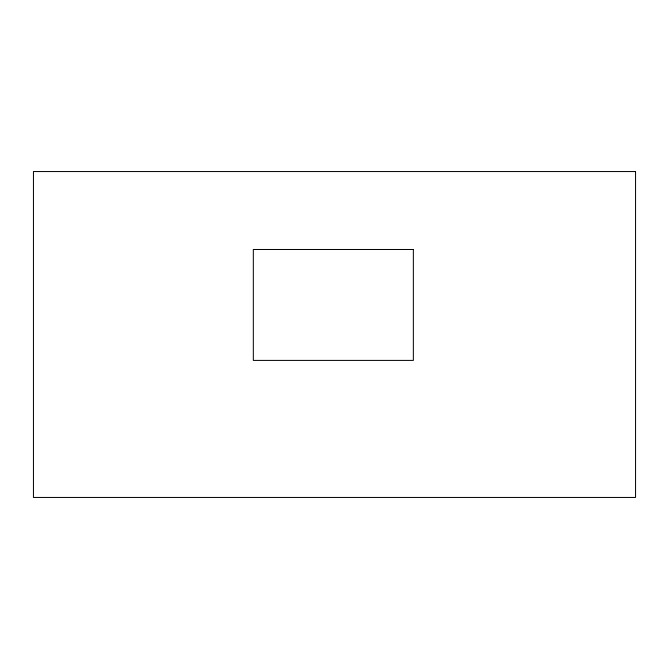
<?xml version="1.0" encoding="UTF-8"?>
<svg xmlns="http://www.w3.org/2000/svg" width="669" height="669" viewBox="0 0 669 669"><rect width="100%" height="100%" fill="white"/><g stroke="black" fill="none" stroke-linecap="round" stroke-linejoin="round"><path stroke-width="1" d="M635.55 171.548L33.45 171.548L33.45 497.452L635.55 497.452L635.55 171.548M413.35 249.487L253.325 249.487L253.325 360.407L413.35 360.407L413.35 249.487"/></g></svg>
